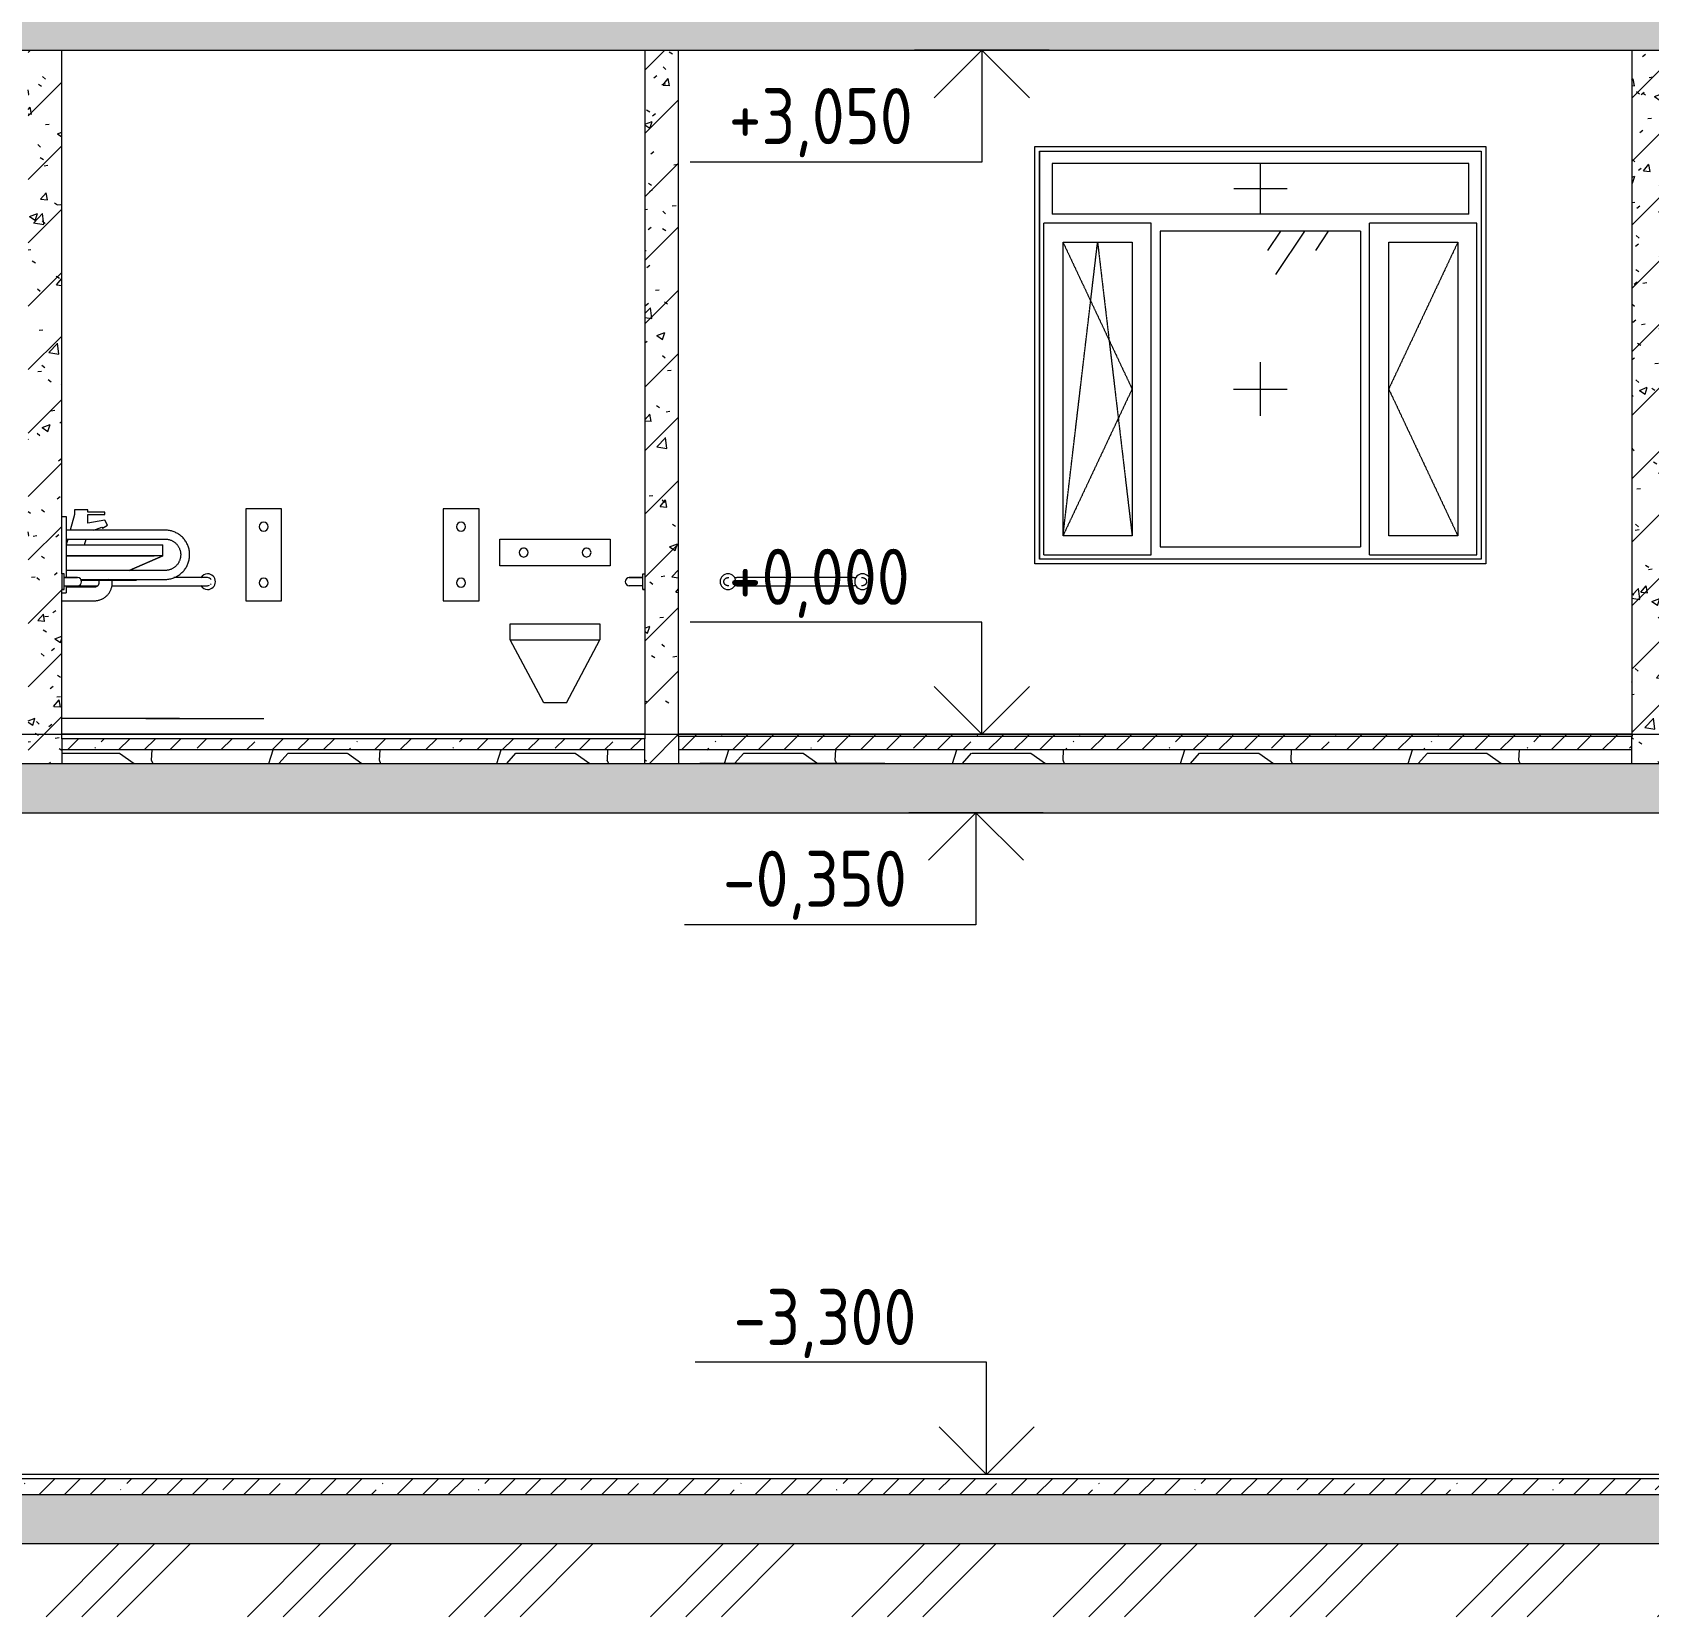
# Model space of a CAD drawing. Header units: millimetres. Extents: x -515342 to 330399, y -224905 to 507333.
# Drawn here: x 178949 to 186156, y 84097 to 91161 of the extents above; entities that cross this region are included whole.
import ezdxf

# ---------------------------------------------------------------- set-up
doc = ezdxf.new("R2010")
doc.units = ezdxf.units.MM
doc.linetypes.add('ASVP_Штриховая_ш2 п1', pattern=[3, 2, -1])
doc.layers.get('0').update_dxf_attribs({"lineweight": 0})
for name, color, linetype, lineweight in [('Аннотация', 7, 'Continuous', 0), ('Линии', 7, 'Continuous', 0), ('Оборудование', 7, 'Continuous', 0), ('Окна', 7, 'Continuous', 0), ('Окна открывание', 7, 'Continuous', 0), ('Отметки', 7, 'Continuous', 0), ('Перекрытие', 7, 'Continuous', 0), ('Сантехника', 7, 'Continuous', 0), ('Стены внутренние', 7, 'Continuous', 0), ('Стены перегородки', 7, 'Continuous', 0), ('Узлы', 7, 'Continuous', 0)]:
    doc.layers.add(name, color=color, linetype=linetype, lineweight=lineweight)
doc.styles.add('GOST Common_1', font='', dxfattribs={"width": 0.9, "height": 250})
doc.styles.get('GOST Common_1').set_extended_font_data('GOST Common')
pattern_1 = [(236.31, (49717.4, 8823.7), (-1777.9963, -3556.002), [641.067, -5769.603]), (236.31, (49752.95, 8717), (-1777.9963, -3556.002), [384.64, -6026.03]), (236.31, (49539.6, 8717), (-1777.9963, -3556.002), [384.64, -6026.03])]
pattern_2 = [(45, (136801.12, 95610.5), (-141.42136, 141.42136), [])]
pattern_3 = [(50, (136801.12, 95610.5), (364.368, -31.8783), [38.1, -419.1]), (355, (136801.12, 95610.5), (-70.4859, 382.1133), [30.48, -335.28]), (100.451, (136831.5, 95607.84), (293.885, 350.2334), [32.38, -356.18]), (46.184, (136801.12, 95712.1), (542.1585, -84.086), [57.15, -628.65]), (96.636, (136846.3, 95705.1), (474.805, 494.8554), [48.57, -534.27]), (351.184, (136801.1, 95712.1), (474.81, 494.85), [45.72, -502.92]), (21, (136851.92, 95686.7), (303.2285, -204.5305), [38.1, -419.1]), (326, (136851.92, 95686.7), (123.604, 368.376), [30.48, -335.28]), (71.451, (136877.2, 95669.65), (426.8341, 163.8427), [32.38, -356.18]), (37.5, (136801.12, 95610.49), (6.17665, 169.11015), [16.764, -314.452, 16.764, -323.596, -336.55]), (37.5, (136801.12, 95610.49), (6.17665, 169.11015), [-671.576, 16.764, -319.786]), (7.5, (136801.12, 95610.5), (133.6389, 200.3615), [16.764, -177.292, 16.764, -306.832, -128.27]), (7.5, (136801.12, 95610.5), (133.6389, 200.3615), [-517.652, 16.764, -111.506]), (327.5, (136687.84, 95610.49), (271.18182, -11.45836), [16.764, -110.236, 16.764, -379.476, -525.78]), (327.5, (136687.84, 95610.49), (271.18182, -11.45836), [-523.24, 16.764, -509.016]), (317.5, (136637.04, 95610.5), (296.2585, 50.8528), [16.764, -148.336, 16.764, -246.38, -373.38]), (317.5, (136637.04, 95610.5), (296.2585, 50.8528), [-428.244, 16.764, -356.616])]
pattern_4 = [(45, (136801.12, 95610.5), (-224.5064, 224.5064), []), (45, (137025.63, 95610.5), (-224.5064, 224.5064), [396.875, -79.375, 3.353, -76.022])]
pattern_5 = [(45, (136801.12, 95610.5), (-114.04925, 114.04925), []), (45, (136915.17, 95610.5), (-114.04925, 114.04925), [201.613, -40.323, 3.353, -36.97])]
pattern_6 = [(228.013, (137532.64, 96626.49), (-8127.96659, -9144.02968), [136.689, -13532.193]), (184.97, (137441.203, 96524.893), (12191.995474, 1016.05502), [234.562, -23221.62]), (132.51, (137207.52, 96504.57), (10159.91241, -11176.07977), [165.393, -16373.889]), (267.274, (136811.283, 96250.573), (1015.889526, 20320.005773), [213.602, -21146.575]), (292.834, (136801.123, 96037.213), (-5080.074175, 12191.970117), [209.453, -20735.923]), (357.274, (136882.403, 95844.173), (-20320.005773, 1015.889526), [213.602, -21146.575]), (37.694, (137095.763, 95834.013), (-13208.042725, -10159.944606), [282.477, -27965.247]), (72.255, (137319.283, 96006.733), (7112.12749, 22351.9589), [266.688, -26402.102]), (121.43, (137400.563, 96260.733), (-8128.10005, 13207.93827), [214.325, -21218.218]), (175.236, (137288.8, 96443.61), (11175.99406, -1016.06972), [244.685, -11989.575]), (222.397, (137044.963, 96463.933), (-12192.085586, -11175.907293), [316.431, -31326.709]), (138.814, (137817.12, 96240.41), (-7111.99222, 6096.00977), [108.002, -10692.226]), (171.469, (137735.843, 96311.533), (13207.991535, -2032.054043), [205.473, -20341.855]), (225, (137532.64, 96342), (1e-13, -1016.001), [143.684, -1293.157]), (203.199, (137461.52, 96463.93), (5079.98556, 2032.0367), [77.377, -7660.249]), (291.801, (137390.4, 96433.45), (-1015.9787, 3048.0072), [109.426, -5361.901]), (30.964, (137431.04, 96331.85), (3047.9913, 2032.0134), [177.728, -5746.519]), (161.565, (137583.44, 96423.3), (2031.999, -1016.0024), [128.515, -3084.36]), (16.39, (136801.12, 96433.453), (10159.97517, 3048.081194), [180.035, -17823.531]), (70.346, (136973.84, 96484.25), (-4064.03389, -11175.98797), [151.04, -14952.887]), (293.199, (137583.44, 96626.49), (-2032.0367, 5079.98556), [154.752, -7582.873]), (343.61, (137644.4, 96484.253), (-10159.97517, 3048.081194), [180.035, -17823.531]), (339.444, (136801.12, 95803.53), (-5080.00148, 2031.99615), [173.614, -8507.094]), (294.775, (136963.68, 95742.57), (-5079.97321, 11176.01259), [145.469, -14401.437]), (66.801, (137593.6, 95610.49), (2032.0367, 5079.98556), [154.752, -7582.873]), (17.354, (137654.56, 95752.73), (-13208.00149, -4063.99474), [170.313, -16860.951]), (69.444, (137095.76, 95610.49), (-2031.99615, -5080.00148), [86.807, -8593.901]), (101.31, (137532.64, 95610.5), (-1016.0048, 4063.9989), [51.806, -5128.797]), (165.964, (137522.48, 95661.3), (3048.0036, -1015.9877), [209.453, -3979.621]), (186.009, (137319.28, 95712.093), (10159.99987, 1015.999794), [194.107, -19216.546]), (303.69, (137431.04, 96240.4), (-1015.9976, 2032.0017), [146.53, -3516.71]), (353.157, (137512.323, 96118.493), (17271.99206, -2032.068835), [255.823, -25326.404]), (60.945, (137766.32, 96088.01), (-4064.04974, -7111.97225), [104.603, -10355.757]), (90, (137817.1, 96179.5), (-1016, 1016), [60.96, -955.04]), (120.256, (137298.96, 95742.57), (4063.94492, -7112.03103), [141.147, -13973.576]), (48.013, (137227.84, 95864.49), (8127.96659, 9144.02968), [273.377, -13395.505]), (0, (137410.7, 96067.7), (1016, 1016), [264.16, -751.84]), (325.305, (137674.88, 96067.69), (-10160.01873, 7111.97318), [160.644, -15903.726]), (254.055, (137806.96, 95976.25), (-1015.9713, -4064.0072), [147.932, -7248.66]), (207.646, (137766.323, 95834.013), (-19303.995784, -10160.00796), [240.858, -23844.986]), (175.426, (137552.963, 95722.253), (-13207.99929, 1016.017778), [254.812, -25226.339])]

# ---------------------------------------------------------------- blocks, each defined once
blk = doc.blocks.new('Окно_ПВХ_3Створки_1Фрамуга-верх - АР_Окно_ОП_1820_h_х1970_3ст2фр-в-V23-О_АР_П_Разрез 1-1')
at = {"layer": 'Окна'}
h = blk.add_hatch(dxfattribs=at)
h.set_pattern_fill('FP_5', color=256, style=0, pattern_type=2)
h.set_pattern_definition(pattern_1)
h.paths.add_polyline_path([(95393.9, 885), (95701.9, 885), (95701.9, 2193), (95393.9, 2193), (95393.9, 1193)])
at = {"layer": 'Окна открывание'}
h = blk.add_hatch(dxfattribs=at)
h.set_pattern_fill('FP_5', color=256, style=0, pattern_type=2)
h.set_pattern_definition(pattern_1)
h.paths.add_polyline_path([(95826.9, 836), (96720.9, 836), (96720.9, 2242), (95826.9, 2242), (95826.9, 929.1)])
at = {"layer": 'Окна', "color": 253, "true_color": 0xaaaaaa}
for p, q in [((95288.9, 2600), (97258.9, 2600)), ((95288.9, 2600), (95288.9, 780)), ((95288.9, 780), (95288.9, 2600)), ((95288.9, 2600), (97258.9, 2600)), ((97258.9, 2600), (97258.9, 780)), ((97258.9, 2600), (97258.9, 780)), ((97202.9, 2544), (95344.9, 2544)), ((95344.9, 2544), (95344.9, 2318)), ((97202.9, 2318), (97202.9, 2544)), ((97202.9, 2318), (95344.9, 2318)), ((95786.9, 2278), (95308.9, 2278)), ((95308.9, 800), (95308.9, 2278)), ((95786.9, 800), (95786.9, 2278)), ((95826.9, 2242), (95826.9, 836)), ((96720.9, 2242), (95826.9, 2242)), ((96720.9, 2242), (96720.9, 836)), ((97238.9, 2278), (96760.9, 2278)), ((96760.9, 800), (96760.9, 2278)), ((97238.9, 800), (97238.9, 2278)), ((95393.9, 2193), (95701.9, 2193)), ((95393.9, 885), (95393.9, 2193)), ((95701.9, 2193), (95701.9, 885)), ((96845.9, 2193), (97153.9, 2193)), ((96845.9, 885), (96845.9, 2193)), ((97153.9, 2193), (97153.9, 885)), ((95701.9, 885), (95393.9, 885)), ((97153.9, 885), (96845.9, 885)), ((95308.9, 800), (95786.9, 800)), ((95826.9, 836), (96720.9, 836)), ((96760.9, 800), (97238.9, 800)), ((97258.9, 780), (95288.9, 780)), ((97258.9, 780), (95288.9, 780))]:
    blk.add_line(p, q, dxfattribs=at)
at = {"layer": 'Окна открывание', "linetype": 'ASVP_Штриховая_ш2 п1'}
for p, q in [((96273.9, 2318), (96273.9, 2544)), ((96393.9, 2431), (96153.9, 2431)), ((95393.9, 885), (95547.9, 2193)), ((95393.9, 2193), (95701.9, 1539)), ((95547.9, 2193), (95701.9, 885)), ((97153.9, 2193), (96845.9, 1539)), ((96273.9, 1419), (96273.9, 1659)), ((95701.9, 1539), (95393.9, 885)), ((96153.9, 1539), (96393.9, 1539)), ((96845.9, 1539), (97153.9, 885))]:
    blk.add_line(p, q, dxfattribs=at)
blk = doc.blocks.new('СД_Люблино_Фасады_rvt-1-О_АР_П_Разрез 1-1')
at = {"layer": 'Стены внутренние'}
for p, q in [((95268.9, 2620), (97278.9, 2620)), ((95268.9, 760), (95268.9, 2620)), ((97278.9, 2620), (97278.9, 760)), ((97278.9, 760), (95268.9, 760))]:
    blk.add_line(p, q, dxfattribs=at)
at = {"layer": 'Окна', "lineweight": 9}
blk.add_blockref('Окно_ПВХ_3Створки_1Фрамуга-верх - АР_Окно_ОП_1820_h_х1970_3ст2фр-в-V23-О_АР_П_Разрез 1-1', (0, 0), dxfattribs=at)
blk = doc.blocks.new('Опорный поручень - Откидной поручень для унитаза-8747127-О_АР_П_Разрез 1-1')
at = {"layer": 'Оборудование'}
for p, q in [((92630, 1005), (92630, 595)), ((92790, 1005), (92630, 1005)), ((92790, 595), (92790, 1005)), ((92630, 595), (92790, 595))]:
    blk.add_line(p, q, dxfattribs=at)
for centre, start, end in [((92710, 925), 90, 270), ((92710, 925), 270, 90), ((92710, 675), 90, 270), ((92710, 675), 270, 90)]:
    blk.add_arc(centre, 20, start, end, dxfattribs=at)
blk = doc.blocks.new('МГН_Санузел_Поручень горизонтальный - АР_Сантехнические приборы_МГН_Поручень горизонтальный-3156318-О_АР_П_Разрез 1-1')
at = {"layer": 'Сантехника'}
for p, q in [((93460, 698), (93520, 698)), ((93520, 698), (93460, 698)), ((93520, 662), (93460, 662)), ((93520, 662), (93460, 662)), ((93520, 698), (93520, 715)), ((93520, 715), (93530, 715)), ((93520, 715), (93530, 715)), ((93520, 645), (93520, 715)), ((93520, 645), (93520, 662)), ((93530, 715), (93530, 645)), ((93530, 715), (93530, 645)), ((93530, 645), (93520, 645)), ((93520, 645), (93530, 645))]:
    blk.add_line(p, q, dxfattribs=at)
blk.add_arc((93460, 680), 18, 90, 270, dxfattribs=at)
blk.add_arc((93460, 680), 18, 90, 270, dxfattribs=at)
blk = doc.blocks.new('МГН_Санузел_Поручень горизонтальный - АР_Сантехнические приборы_МГН_Поручень горизонтальный-V4-О_АР_П_Разрез 1-1')
at = {"layer": 'Сантехника'}
for p, q in [((90940, 715), (90930, 715)), ((90930, 715), (90930, 645)), ((90940, 715), (90930, 715)), ((90930, 715), (90930, 645)), ((90940, 698), (90940, 715)), ((90940, 645), (90940, 715)), ((91000, 698), (90940, 698)), ((90940, 698), (91000, 698)), ((90940, 645), (90940, 662)), ((90940, 662), (91000, 662)), ((90940, 662), (91000, 662)), ((90930, 645), (90940, 645)), ((90940, 645), (90930, 645))]:
    blk.add_line(p, q, dxfattribs=at)
blk.add_arc((91000, 680), 18, 270, 90, dxfattribs=at)
blk.add_arc((91000, 680), 18, 270, 90, dxfattribs=at)
blk = doc.blocks.new('2D_Трап_1500хх900 - АР_Сантехнические приборы_Трап-10137239-О_АР_П_Разрез 1-1')
at = {"layer": 'Сантехника'}
for p, q in [((94450, -130), (93775, -130)), ((94450, -130), (94290.2, -130)), ((94600, -130), (94450, -130)), ((94450, -130), (94600, -130)), ((94600, -130), (94759.8, -130)), ((94600, -130), (95275, -130))]:
    blk.add_line(p, q, dxfattribs=at)
blk = doc.blocks.new('Унитаз - Общественные _МГН_ - Объем смыва более 6_1 л-8747126-О_АР_П_Разрез 1-1')
at = {"layer": 'Сантехника'}
for p, q in [((92883.5, 750), (92883.5, 870)), ((92883.5, 870), (93375.4, 870)), ((93375.4, 870), (93375.4, 750)), ((93375.4, 750), (92883.5, 750)), ((92929.4, 492.4), (93329.4, 492.4)), ((92929.4, 420), (92929.4, 492.4)), ((93329.4, 492.4), (93329.4, 420)), ((92929.4, 420), (93329.4, 420)), ((93079.4, 140), (92929.4, 420)), ((92929.4, 420), (93329.4, 420)), ((93179.4, 140), (93329.4, 420)), ((93179.4, 140), (93079.4, 140))]:
    blk.add_line(p, q, dxfattribs=at)
for centre, start, end in [((92989.4, 810), 360, 180), ((92989.4, 810), 180, 360), ((93269.4, 810), 360, 180), ((93269.4, 810), 180, 360)]:
    blk.add_arc(centre, 20, start, end, dxfattribs=at)
for points in [[(92987.1, 829.9), (92986.7, 829.8), (92986.3, 829.8), (92985.9, 829.7)], [(92992.8, 829.7), (92992.4, 829.8), (92992.1, 829.8), (92991.7, 829.9)], [(93267.2, 829.9), (93266.8, 829.8), (93266.4, 829.8), (93266, 829.7)], [(93272.9, 829.7), (93272.5, 829.8), (93272.1, 829.8), (93271.7, 829.9)], [(92985.9, 790.3), (92986.3, 790.2), (92986.7, 790.2), (92987.1, 790.1)], [(92991.7, 790.1), (92992.1, 790.2), (92992.4, 790.2), (92992.8, 790.3)], [(93266, 790.3), (93266.4, 790.2), (93266.8, 790.2), (93267.2, 790.1)], [(93271.7, 790.1), (93272.1, 790.2), (93272.5, 790.2), (93272.9, 790.3)]]:
    blk.add_open_spline(points, degree=3, dxfattribs=at)
blk = doc.blocks.new('Опорный поручень - Опорный поручень для раковины-V166-О_АР_П_Разрез 1-1')
at = {"layer": 'Оборудование'}
for p, q in [((90930, 970), (90950, 970)), ((90950, 970), (90950, 698)), ((91390, 910), (90950, 910)), ((90950, 870), (91390, 870)), ((91390, 730), (90950, 730)), ((90950, 662), (90950, 630)), ((91014.9, 690), (91390, 690)), ((90930, 630), (90950, 630))]:
    blk.add_line(p, q, dxfattribs=at)
at = {"layer": 'Оборудование', "flags": 128}
for points in [[(91390, 690), (91394.4, 690.1), (91398.8, 690.4), (91403.2, 690.8), (91407.5, 691.4), (91411.9, 692.2), (91416.1, 693.2), (91420.4, 694.3), (91424.6, 695.6), (91428.8, 697.1), (91432.8, 698.7), (91436.9, 700.5), (91440.8, 702.4), (91444.7, 704.5), (91448.4, 706.8), (91452.1, 709.2), (91455.7, 711.8), (91459.2, 714.5), (91462.5, 717.3), (91465.8, 720.3), (91468.9, 723.4), (91471.9, 726.6), (91474.8, 729.9), (91477.5, 733.4), (91480.1, 736.9), (91482.6, 740.6), (91484.9, 744.3), (91487, 748.2), (91489, 752.1), (91490.8, 756.1), (91492.5, 760.1), (91494, 764.3), (91495.4, 768.5), (91496.6, 772.7), (91497.6, 777), (91498.4, 781.3), (91499.1, 785.7), (91499.5, 790), (91499.9, 794.4), (91500, 798.8), (91500, 803.2), (91499.7, 807.6), (91499.3, 812), (91498.8, 816.4), (91498, 820.7), (91497.1, 825), (91496, 829.3), (91494.8, 833.5), (91493.4, 837.6), (91491.8, 841.7), (91490, 845.8), (91488.1, 849.7), (91486, 853.6), (91483.8, 857.4), (91481.5, 861.1), (91478.9, 864.7), (91476.3, 868.2), (91473.5, 871.6), (91470.5, 874.9), (91467.5, 878.1), (91464.3, 881.1), (91461, 884), (91457.6, 886.8), (91454.1, 889.4), (91450.4, 891.9), (91446.7, 894.3), (91442.9, 896.4), (91439, 898.5), (91435, 900.4), (91431, 902.1), (91426.8, 903.6), (91422.7, 905), (91418.4, 906.3), (91414.2, 907.3), (91409.9, 908.2), (91405.5, 908.9), (91401.2, 909.4), (91396.8, 909.8), (91392.4, 910), (91390, 910)], [(91390, 870), (91392.8, 869.9), (91395.6, 869.8), (91398.4, 869.5), (91401.2, 869.1), (91403.9, 868.6), (91406.6, 868), (91409.3, 867.3), (91412, 866.4), (91414.7, 865.5), (91417.3, 864.5), (91419.8, 863.3), (91422.3, 862.1), (91424.8, 860.7), (91427.2, 859.3), (91429.5, 857.8), (91431.8, 856.1), (91434, 854.4), (91436.2, 852.6), (91438.2, 850.7), (91440.2, 848.8), (91442.1, 846.7), (91444, 844.6), (91445.7, 842.4), (91447.3, 840.1), (91448.9, 837.8), (91450.4, 835.4), (91451.7, 833), (91453, 830.5), (91454.2, 828), (91455.2, 825.4), (91456.2, 822.7), (91457.1, 820.1), (91457.8, 817.4), (91458.5, 814.6), (91459, 811.9), (91459.4, 809.1), (91459.7, 806.3), (91459.9, 803.6), (91460, 800.8), (91460, 798), (91459.8, 795.2), (91459.6, 792.4), (91459.2, 789.6), (91458.8, 786.8), (91458.2, 784.1), (91457.5, 781.4), (91456.7, 778.7), (91455.8, 776), (91454.8, 773.4), (91453.7, 770.9), (91452.4, 768.3), (91451.1, 765.9), (91449.7, 763.5), (91448.2, 761.1), (91446.6, 758.8), (91444.9, 756.6), (91443.1, 754.4), (91441.3, 752.3), (91439.3, 750.3), (91437.3, 748.4), (91435.2, 746.5), (91433, 744.8), (91430.8, 743.1), (91428.5, 741.5), (91426.1, 740), (91423.7, 738.6), (91421.2, 737.3), (91418.6, 736.1), (91416.1, 735), (91413.4, 734), (91410.8, 733.2), (91408.1, 732.4), (91405.4, 731.7), (91402.6, 731.2), (91399.9, 730.7), (91397.1, 730.4), (91394.3, 730.1), (91391.5, 730), (91390, 730)]]:
    blk.add_lwpolyline(points, dxfattribs=at)
blk = doc.blocks.new('Раковина для МГН 600х450 - Раковина для МГН 600х450-V167-О_АР_П_Разрез 1-1')
at = {"layer": 'Сантехника'}
for p, q in [((90986.2, 980.2), (90967.4, 909.9)), ((91046.2, 1000.2), (90986.2, 1000.2)), ((90986.2, 1000.2), (90986.2, 980.2)), ((91046.2, 990.2), (91046.2, 1000.2)), ((91121.2, 990.2), (91046.2, 990.2)), ((91046.2, 940.2), (91046.2, 980.2)), ((91046.2, 980.2), (91121.2, 980.2)), ((91121.2, 953.5), (91046.2, 940.2)), ((91121.2, 980.2), (91121.2, 990.2)), ((91133.7, 931.8), (91121.2, 953.5)), ((90956.7, 870), (90950, 845)), ((91031.5, 845), (91038.2, 870.2)), ((91073.3, 910), (91108.5, 922.8)), ((91108.5, 922.8), (91112.1, 919.3)), ((91112.1, 919.3), (91133.7, 931.8)), ((90950, 845), (91341, 845)), ((91341, 795), (90950, 795)), ((90950, 795), (91341, 795)), ((91381, 795), (91229.7, 730)), ((91229.7, 730), (91380.9, 795)), ((91381, 795), (91320.6, 769)), ((91341, 845), (91380.9, 845)), ((91361.4, 795), (91341, 795)), ((91377.1, 795), (91362.2, 795)), ((91380.9, 795), (91378.1, 795)), ((91380.9, 845), (91381, 845)), ((91380.9, 795), (91380.9, 845)), ((91381, 795), (91380.9, 795)), ((91381, 795), (91380.9, 795)), ((91380.9, 795), (91381, 795)), ((91381, 795), (91381, 845)), ((91381, 795), (91381, 845)), ((91075, 655), (90950, 655)), ((91125, 685), (91017.2, 685)), ((91095, 685), (91095, 675)), ((91136.6, 690), (91125, 685)), ((91263.6, 685), (91125, 685)), ((91155, 675), (91155, 685)), ((90930, 595), (91075, 595))]:
    blk.add_line(p, q, dxfattribs=at)
at = {"layer": 'Сантехника', "flags": 128}
for points in [[(91075, 595), (91078.2, 595.1), (91081.4, 595.3), (91084.6, 595.6), (91087.7, 596), (91090.9, 596.6), (91094, 597.3), (91097.1, 598.1), (91100.2, 599.1), (91103.2, 600.1), (91106.2, 601.3), (91109.1, 602.6), (91111.9, 604), (91114.8, 605.6), (91117.5, 607.2), (91120.2, 609), (91122.8, 610.8), (91125.3, 612.8), (91127.8, 614.9), (91130.1, 617), (91132.4, 619.3), (91134.6, 621.6), (91136.7, 624), (91138.6, 626.5), (91140.5, 629.1), (91142.3, 631.8), (91144, 634.5), (91145.6, 637.3), (91147, 640.1), (91148.3, 643.1), (91149.6, 646), (91150.7, 649), (91151.6, 652.1), (91152.5, 655.1), (91153.2, 658.3), (91153.8, 661.4), (91154.3, 664.6), (91154.7, 667.7), (91154.9, 670.9), (91155, 674.1), (91155, 675)], [(91095, 675), (91095, 674.2), (91094.9, 673.4), (91094.9, 672.6), (91094.7, 671.8), (91094.6, 671), (91094.4, 670.2), (91094.2, 669.5), (91094, 668.7), (91093.7, 668), (91093.4, 667.2), (91093.1, 666.5), (91092.7, 665.8), (91092.4, 665.1), (91091.9, 664.4), (91091.5, 663.7), (91091, 663.1), (91090.6, 662.4), (91090, 661.8), (91089.5, 661.2), (91088.9, 660.7), (91088.3, 660.1), (91087.7, 659.6), (91087.1, 659.1), (91086.5, 658.6), (91085.8, 658.2), (91085.1, 657.8), (91084.4, 657.4), (91083.7, 657), (91083, 656.7), (91082.2, 656.4), (91081.5, 656.1), (91080.7, 655.8), (91080, 655.6), (91079.2, 655.4), (91078.4, 655.3), (91077.6, 655.2), (91076.8, 655.1), (91076, 655), (91075.2, 655), (91075, 655)]]:
    blk.add_lwpolyline(points, dxfattribs=at)
blk = doc.blocks.new('МГН_Санузел_Поручень горизонтальный - АР_Сантехнические приборы_МГН_Поручень горизонтальный-V168-О_АР_П_Разрез 1-1')
at = {"layer": 'Сантехника'}
for p, q in [((91020, 662), (91089.6, 662)), ((91152.6, 662), (91540, 662)), ((91540, 698), (91429.3, 698))]:
    blk.add_line(p, q, dxfattribs=at)
at = {"layer": 'Сантехника', "flags": 128}
for points in [[(91001.1, 662), (91002.6, 662), (91004, 662), (91005.5, 662), (91007, 662), (91008.5, 662), (91010.1, 662), (91011.6, 662), (91013.2, 662), (91014.8, 662), (91016.4, 662), (91018, 662), (91019.6, 662), (91020, 662)], [(91580, 698), (91580, 698), (91579.9, 698), (91579.7, 698), (91579.5, 698), (91579.2, 698), (91578.9, 698), (91578.4, 698), (91578, 698), (91577.4, 698), (91576.8, 698), (91576.2, 698), (91575.5, 698), (91574.7, 698), (91573.9, 698), (91573, 698), (91572.1, 698), (91571.1, 698), (91570.1, 698), (91569, 698), (91567.9, 698), (91566.7, 698), (91565.5, 698), (91564.2, 698), (91562.9, 698), (91561.6, 698), (91560.2, 698), (91558.9, 698), (91557.4, 698), (91556, 698), (91554.5, 698), (91553, 698), (91551.5, 698), (91549.9, 698), (91548.4, 698), (91546.8, 698), (91545.2, 698), (91543.6, 698), (91542, 698), (91540.4, 698), (91540, 698)], [(91540, 662), (91541.6, 662), (91543.2, 662), (91544.8, 662), (91546.4, 662), (91547.9, 662), (91549.5, 662), (91551.1, 662), (91552.6, 662), (91554.1, 662), (91555.6, 662), (91557, 662), (91558.5, 662), (91559.9, 662), (91561.2, 662), (91562.6, 662), (91563.9, 662), (91565.2, 662), (91566.4, 662), (91567.6, 662), (91568.7, 662), (91569.8, 662), (91570.8, 662), (91571.8, 662), (91572.8, 662), (91573.7, 662), (91574.5, 662), (91575.3, 662), (91576, 662), (91576.7, 662), (91577.3, 662), (91577.8, 662), (91578.3, 662), (91578.7, 662), (91579.1, 662), (91579.4, 662), (91579.7, 662), (91579.8, 662), (91579.9, 662), (91580, 662), (91580, 662)]]:
    blk.add_lwpolyline(points, dxfattribs=at)
at = {"layer": 'Сантехника'}
for centre, radius, start, end in [((90980, 680), 35, 211.03466, 225), ((90980, 680), 35, 315, 329.8098), ((91580, 680), 35, 90, 149.8098), ((91580, 680), 35, 210.1902, 270), ((91580, 680), 18, 260.21954, 270), ((91580, 680), 18, 90, 98.45953), ((91580, 680), 35, 270, 90), ((91580, 680), 18, 30, 90), ((91580, 680), 18, 270, 300), ((91580, 680), 18, 315, 330)]:
    blk.add_arc(centre, radius, start, end, dxfattribs=at)
blk = doc.blocks.new('2D_Трап_1200хх900 - АР_Сантехнические приборы_Трап-10140339-О_АР_П_Разрез 1-1')
at = {"layer": 'Сантехника'}
for p, q in [((91305, 70), (90930, 70)), ((91305, 70), (90930, 70)), ((91305, 70), (91455, 70)), ((91455, 70), (91305, 70)), ((91455, 70), (91830, 70)), ((91455, 70), (91830, 70))]:
    blk.add_line(p, q, dxfattribs=at)
blk = doc.blocks.new('МГН_Санузел_Поручень горизонтальный - АР_Сантехнические приборы_МГН_Поручень горизонтальный_на дверь-10674815-О_АР_П_Разрез 1-1')
at = {"layer": 'Сантехника'}
for p, q in [((94460, 698), (93940, 698)), ((93940, 662), (94460, 662))]:
    blk.add_line(p, q, dxfattribs=at)
at = {"layer": 'Сантехника', "flags": 128}
for points in [[(93899.3, 662), (93898.6, 662.1), (93897.8, 662.1), (93897.1, 662.2), (93896.4, 662.4), (93895.7, 662.5), (93895, 662.7), (93894.3, 662.9), (93893.7, 663.2), (93893, 663.4), (93892.3, 663.7), (93891.7, 664), (93891.1, 664.4), (93890.4, 664.7), (93889.8, 665.1), (93889.3, 665.6), (93888.7, 666), (93888.1, 666.5), (93887.6, 667), (93887.1, 667.5), (93886.6, 668), (93886.1, 668.5), (93885.7, 669.1), (93885.3, 669.7), (93884.9, 670.3), (93884.5, 670.9), (93884.1, 671.5), (93883.8, 672.2), (93883.5, 672.8), (93883.2, 673.5), (93883, 674.2), (93882.8, 674.8), (93882.6, 675.5), (93882.4, 676.2), (93882.3, 676.9), (93882.2, 677.7), (93882.1, 678.4), (93882, 679.1), (93882, 679.8), (93882, 680.5), (93882, 681.2), (93882.1, 682), (93882.2, 682.7), (93882.3, 683.4), (93882.5, 684.1), (93882.6, 684.8), (93882.9, 685.5), (93883.1, 686.2), (93883.3, 686.8), (93883.6, 687.5), (93883.9, 688.1), (93884.3, 688.8), (93884.6, 689.4), (93885, 690), (93885.4, 690.6), (93885.9, 691.2), (93886.3, 691.7), (93886.8, 692.3), (93887.3, 692.8), (93887.8, 693.3), (93888.4, 693.7), (93888.9, 694.2), (93889.5, 694.6), (93890.1, 695), (93890.7, 695.4), (93891.3, 695.8), (93892, 696.1), (93892.6, 696.4), (93893.3, 696.7), (93894, 697), (93894.7, 697.2), (93895.3, 697.4), (93896, 697.6), (93896.7, 697.7), (93897.5, 697.8), (93898.2, 697.9), (93898.9, 698), (93899.6, 698)], [(93900, 698), (93900.1, 698), (93900.3, 698), (93900.5, 698), (93900.8, 698), (93901.1, 698), (93901.6, 698), (93902, 698), (93902.6, 698), (93903.2, 698), (93903.8, 698), (93904.5, 698)], [(93904, 662), (93903.3, 662), (93902.7, 662), (93902.2, 662), (93901.7, 662), (93901.3, 662), (93900.9, 662), (93900.6, 662), (93900.3, 662), (93900.2, 662), (93900.1, 662), (93900, 662)], [(93930.1, 698), (93931.6, 698), (93933.2, 698), (93934.8, 698), (93936.4, 698), (93938, 698), (93939.6, 698), (93940, 698)], [(93940, 662), (93938.4, 662), (93936.8, 662), (93935.2, 662), (93933.6, 662), (93932.1, 662), (93930.5, 662)], [(94460, 698), (94461.6, 698), (94463.2, 698), (94464.8, 698), (94466.4, 698), (94467.9, 698), (94469.5, 698)], [(94469.9, 662), (94468.4, 662), (94466.8, 662), (94465.2, 662), (94463.6, 662), (94462, 662), (94460.4, 662), (94460, 662)], [(94500, 662), (94499.9, 662), (94499.7, 662), (94499.5, 662), (94499.2, 662), (94498.9, 662), (94498.4, 662), (94498, 662), (94497.4, 662), (94496.8, 662), (94496.2, 662), (94495.5, 662)], [(94496, 698), (94496.7, 698), (94497.3, 698), (94497.8, 698), (94498.3, 698), (94498.7, 698), (94499.1, 698), (94499.4, 698), (94499.7, 698), (94499.8, 698), (94499.9, 698), (94500, 698)], [(94500.7, 698), (94501.4, 697.9), (94502.2, 697.9), (94502.9, 697.8), (94503.6, 697.6), (94504.3, 697.5), (94505, 697.3), (94505.7, 697.1), (94506.3, 696.8), (94507, 696.6), (94507.7, 696.3), (94508.3, 696), (94508.9, 695.6), (94509.6, 695.3), (94510.2, 694.9), (94510.7, 694.4), (94511.3, 694), (94511.9, 693.5), (94512.4, 693), (94512.9, 692.5), (94513.4, 692), (94513.9, 691.5), (94514.3, 690.9), (94514.7, 690.3), (94515.1, 689.7), (94515.5, 689.1), (94515.9, 688.5), (94516.2, 687.8), (94516.5, 687.2), (94516.8, 686.5), (94517, 685.8), (94517.2, 685.2), (94517.4, 684.5), (94517.6, 683.8), (94517.7, 683.1), (94517.8, 682.3), (94517.9, 681.6), (94518, 680.9), (94518, 680.2), (94518, 679.5), (94518, 678.8), (94517.9, 678), (94517.8, 677.3), (94517.7, 676.6), (94517.5, 675.9), (94517.4, 675.2), (94517.1, 674.5), (94516.9, 673.8), (94516.7, 673.2), (94516.4, 672.5), (94516.1, 671.9), (94515.7, 671.2), (94515.4, 670.6), (94515, 670), (94514.6, 669.4), (94514.1, 668.8), (94513.7, 668.3), (94513.2, 667.7), (94512.7, 667.2), (94512.2, 666.7), (94511.6, 666.3), (94511.1, 665.8), (94510.5, 665.4), (94509.9, 665), (94509.3, 664.6), (94508.7, 664.2), (94508, 663.9), (94507.4, 663.6), (94506.7, 663.3), (94506, 663), (94505.3, 662.8), (94504.7, 662.6), (94504, 662.4), (94503.3, 662.3), (94502.5, 662.2), (94501.8, 662.1), (94501.1, 662), (94500.4, 662)]]:
    blk.add_lwpolyline(points, dxfattribs=at)
at = {"layer": 'Сантехника'}
for centre, start, end in [((93900, 680), 90, 270), ((93900, 680), 270, 90), ((94500, 680), 90, 270), ((94500, 680), 270, 90)]:
    blk.add_arc(centre, 35, start, end, dxfattribs=at)
blk = doc.blocks.new('Высотные отметки - Стрелка вверх-5091-О_АР_П_Разрез 1-1')
at = {"layer": 'Аннотация'}
for p, q in [((-1085.5, 1260), (-2385.5, 1260)), ((-1085.5, 760), (-1085.5, 1260)), ((-1085.5, 760), (-1297.6, 972.1)), ((-1085.5, 760), (-873.4, 972.1)), ((-785.5, 760), (-1385.5, 760))]:
    blk.add_line(p, q, dxfattribs=at)
blk = doc.blocks.new('Высотные отметки - Стрелка вниз-5092-О_АР_П_Разрез 1-1')
at = {"layer": 'Аннотация'}
for p, q in [((6005.2, -350), (6605.2, -350)), ((6305.2, -350), (6093.1, -562.1)), ((6305.2, -350), (6305.2, -850)), ((6305.2, -350), (6517.3, -562.1)), ((6305.2, -850), (7605.2, -850))]:
    blk.add_line(p, q, dxfattribs=at)

msp = doc.modelspace()

# ---------------------------------------------------------------- hatches: boundary and pattern name
at = {"layer": 'Перекрытие'}
h = msp.add_hatch(dxfattribs=at)
h.set_pattern_fill('FP_1', color=256, style=0, pattern_type=2)
h.set_pattern_definition(pattern_4)
h.paths.add_polyline_path([(190085.5296, 91081.3929), (190085.5296, 91301.3929), (141000.5296, 91301.3929), (141000.5296, 91081.3929), (189732.2317, 91081.3929)])
h.paths.add_polyline_path([(87845.5296, 91081.3929), (137020.5296, 91081.3929), (137020.5296, 91301.3929), (87845.5296, 91301.3929)])
h = msp.add_hatch(dxfattribs=at)
h.set_pattern_fill('FP_19', color=256, style=0, pattern_type=2)
h.set_pattern_definition(pattern_5)
h.paths.add_polyline_path([(181444.5682, 87961.3929), (181680.5296, 87961.3929), (181680.5296, 88011.3929), (179080.5296, 88011.3929), (179080.5296, 87961.3929), (181030.1851, 87961.3929)])
h = msp.add_hatch(dxfattribs=at)
h.set_pattern_fill('FP_19', color=256, style=0, pattern_type=2)
h.set_pattern_definition(pattern_5)
h.paths.add_polyline_path([(185588.4, 88021.3929), (186080.5296, 88021.3929), (186080.5296, 88029.3929), (181830.5296, 88029.3929), (181830.5296, 88021.3929), (183930.8673, 88021.3929)])
h = msp.add_hatch(dxfattribs=at)
h.set_pattern_fill('FP_19', color=256, style=0, pattern_type=2)
h.set_pattern_definition(pattern_5)
h.paths.add_polyline_path([(185588.4, 87961.3929), (186080.5296, 87961.3929), (186080.5296, 88021.3929), (181830.5296, 88021.3929), (181830.5296, 87961.3929), (183930.8673, 87961.3929)])
h = msp.add_hatch(dxfattribs=at)
h.set_pattern_fill('FP_23', color=256, style=0, pattern_type=2)
h.set_pattern_definition(pattern_6)
h.paths.add_polyline_path([(181444.5682, 87901.3929), (181680.5296, 87901.3929), (181680.5296, 87961.3929), (179080.5296, 87961.3929), (179080.5296, 87901.3929), (181030.1851, 87901.3929)])
h = msp.add_hatch(dxfattribs=at)
h.set_pattern_fill('FP_23', color=256, style=0, pattern_type=2)
h.set_pattern_definition(pattern_6)
h.paths.add_polyline_path([(185588.4, 87901.3929), (186080.5296, 87901.3929), (186080.5296, 87961.3929), (181830.5296, 87961.3929), (181830.5296, 87901.3929), (183930.8673, 87901.3929)])
h = msp.add_hatch(dxfattribs=at)
h.set_pattern_fill('FP_1', color=256, style=0, pattern_type=2)
h.set_pattern_definition(pattern_4)
h.paths.add_polyline_path([(88345.5296, 87681.3929), (189585.5296, 87681.3929), (189585.5296, 87901.3929), (88345.5296, 87901.3929)])
h = msp.add_hatch(dxfattribs=at)
h.set_pattern_fill('FP_19', color=256, style=0, pattern_type=2)
h.set_pattern_definition(pattern_5)
h.paths.add_polyline_path([(188903.4654, 84641.3929), (189585.5296, 84641.3929), (189585.5296, 84711.3929), (177440.5296, 84711.3929), (177440.5296, 84641.3929), (185588.4, 84641.3929)])
h = msp.add_hatch(dxfattribs=at)
h.set_pattern_fill('FP_1', color=256, style=0, pattern_type=2)
h.set_pattern_definition(pattern_4)
h.paths.add_polyline_path([(188903.4654, 84421.3929), (189585.5296, 84421.3929), (189585.5296, 84641.3929), (88345.5296, 84641.3929), (88345.5296, 84421.3929), (185588.4, 84421.3929)])
at = {"layer": 'Стены внутренние'}
h = msp.add_hatch(dxfattribs=at)
h.set_pattern_fill('FP_2', color=256, style=0, pattern_type=2)
h.set_pattern_definition(pattern_2)
h.paths.add_polyline_path([(179080.5296, 87901.3929), (179080.5296, 91081.3929), (178930.5296, 91081.3929), (178930.5296, 87901.3929), (178958.2692, 87901.3929)])
h = msp.add_hatch(dxfattribs=at)
h.set_pattern_fill('FP_3', color=256, style=0, pattern_type=2)
h.set_pattern_definition(pattern_3)
h.paths.add_polyline_path([(179080.5296, 87901.3929), (179080.5296, 91081.3929), (178930.5296, 91081.3929), (178930.5296, 87901.3929), (178958.2692, 87901.3929)])
h = msp.add_hatch(dxfattribs=at)
h.set_pattern_fill('FP_2', color=256, style=0, pattern_type=2)
h.set_pattern_definition(pattern_2)
h.paths.add_polyline_path([(181680.5296, 87901.3929), (181830.5296, 87901.3929), (181830.5296, 91081.3929), (181680.5296, 91081.3929), (181680.5296, 88527.9763)])
h = msp.add_hatch(dxfattribs=at)
h.set_pattern_fill('FP_3', color=256, style=0, pattern_type=2)
h.set_pattern_definition(pattern_3)
h.paths.add_polyline_path([(181680.5296, 87901.3929), (181830.5296, 87901.3929), (181830.5296, 91081.3929), (181680.5296, 91081.3929), (181680.5296, 88527.9763)])
h = msp.add_hatch(dxfattribs=at)
h.set_pattern_fill('FP_2', color=256, style=0, pattern_type=2)
h.set_pattern_definition(pattern_2)
h.paths.add_polyline_path([(186080.5296, 87901.3929), (186230.5296, 87901.3929), (186230.5296, 91081.3929), (186080.5296, 91081.3929), (186080.5296, 88527.9763)])
h = msp.add_hatch(dxfattribs=at)
h.set_pattern_fill('FP_3', color=256, style=0, pattern_type=2)
h.set_pattern_definition(pattern_3)
h.paths.add_polyline_path([(186080.5296, 87901.3929), (186230.5296, 87901.3929), (186230.5296, 91081.3929), (186080.5296, 91081.3929), (186080.5296, 88527.9763)])
at = {"layer": 'Узлы'}
h = msp.add_hatch(dxfattribs=at)
h.set_pattern_fill('FP_24', color=256, style=0, pattern_type=2)
h.set_pattern_definition([(45, (136801.1, 95610.5), (-449.013, 449.013), []), (45, (136959.9, 95610.5), (0, 898.0256), []), (45, (136642.4, 95610.5), (0, 898.0256), [])])
h.paths.add_polyline_path([(140835.0172, 84096.9743), (192218.5308, 84096.9743), (192218.5308, 86651.3929), (191985.5296, 86651.3929), (191985.5296, 84951.3929), (190085.5296, 84951.3929), (190085.5296, 84421.3929), (87850.5296, 84421.3929), (87850.5296, 87031.3929), (87745.5296, 87031.3929), (87745.5296, 88231.3929), (86136.4383, 88231.3929), (86136.4383, 84096.9743), (139177.4845, 84096.9743)])

# ---------------------------------------------------------------- linework, layer by layer
at = {"layer": 'Линии'}
for p, q in [((143960.5296, 88031.3929), (189585.5296, 88031.3929)), ((190085.5296, 84421.3929), (87850.5296, 84421.3929))]:
    msp.add_line(p, q, dxfattribs=at)
at = {"layer": 'Перекрытие'}
for p, q in [((143805.5296, 91081.3929), (190085.5296, 91081.3929)), ((181680.5296, 88031.3929), (179080.5296, 88031.3929)), ((179080.5296, 88011.3929), (179080.5296, 87901.3929)), ((181680.5296, 88011.3929), (179080.5296, 88011.3929)), ((181680.5296, 87901.3929), (181680.5296, 88011.3929)), ((186080.5296, 88031.3929), (181830.5296, 88031.3929)), ((186080.5296, 88029.3929), (181830.5296, 88029.3929)), ((181830.5296, 88021.3929), (181830.5296, 87901.3929)), ((186080.5296, 88021.3929), (181830.5296, 88021.3929)), ((186080.5296, 87901.3929), (186080.5296, 88021.3929)), ((181680.5296, 87961.3929), (179080.5296, 87961.3929)), ((186080.5296, 87961.3929), (181830.5296, 87961.3929)), ((143805.5296, 87901.3929), (189585.5296, 87901.3929)), ((143805.5296, 87681.3929), (189585.5296, 87681.3929)), ((189585.5296, 84731.3929), (177440.5296, 84731.3929)), ((189585.5296, 84711.3929), (177440.5296, 84711.3929)), ((88345.5296, 84641.3929), (189585.5296, 84641.3929))]:
    msp.add_line(p, q, dxfattribs=at)
at = {"layer": 'Стены перегородки'}
for p, q in [((179080.5296, 88746.3929), (179080.5296, 91081.3929)), ((181680.5296, 91081.3929), (181680.5296, 88746.3929)), ((181830.5296, 88021.3929), (181830.5296, 91081.3929)), ((186080.5296, 91081.3929), (186080.5296, 88021.3929)), ((179080.5296, 88011.3929), (179080.5296, 88676.3929)), ((181680.5296, 88676.3929), (181680.5296, 88011.3929))]:
    msp.add_line(p, q, dxfattribs=at)

# ---------------------------------------------------------------- block references
msp.add_blockref('СД_Люблино_Фасады_rvt-1-О_АР_П_Разрез 1-1', (88150.5296, 88031.3929))
at = {"layer": 'Оборудование'}
for name, p in [('Опорный поручень - Опорный поручень для раковины-V166-О_АР_П_Разрез 1-1', (88150.5296, 88031.3929)), ('Опорный поручень - Откидной поручень для унитаза-8747127-О_АР_П_Разрез 1-1', (87270.5296, 88031.3929)), ('Опорный поручень - Откидной поручень для унитаза-8747127-О_АР_П_Разрез 1-1', (88150.5296, 88031.3929))]:
    msp.add_blockref(name, p, dxfattribs=at)
at = {"layer": 'Отметки', "extrusion": (0, 0, -1)}
for p in [(-189487.5455, 91431.3929), (-189461.5011, 88031.3929)]:
    msp.add_blockref('Высотные отметки - Стрелка вниз-5092-О_АР_П_Разрез 1-1', p, dxfattribs=at)
at = {"layer": 'Отметки'}
for p in [(184267.8318, 87271.3929), (184289.3309, 83971.3929)]:
    msp.add_blockref('Высотные отметки - Стрелка вверх-5091-О_АР_П_Разрез 1-1', p, dxfattribs=at)
at = {"layer": 'Сантехника'}
for name in ['Раковина для МГН 600х450 - Раковина для МГН 600х450-V167-О_АР_П_Разрез 1-1', 'Унитаз - Общественные _МГН_ - Объем смыва более 6_1 л-8747126-О_АР_П_Разрез 1-1', 'МГН_Санузел_Поручень горизонтальный - АР_Сантехнические приборы_МГН_Поручень горизонтальный-V4-О_АР_П_Разрез 1-1', 'МГН_Санузел_Поручень горизонтальный - АР_Сантехнические приборы_МГН_Поручень горизонтальный-V168-О_АР_П_Разрез 1-1', 'МГН_Санузел_Поручень горизонтальный - АР_Сантехнические приборы_МГН_Поручень горизонтальный-3156318-О_АР_П_Разрез 1-1', 'МГН_Санузел_Поручень горизонтальный - АР_Сантехнические приборы_МГН_Поручень горизонтальный_на дверь-10674815-О_АР_П_Разрез 1-1', '2D_Трап_1200хх900 - АР_Сантехнические приборы_Трап-10140339-О_АР_П_Разрез 1-1', '2D_Трап_1500хх900 - АР_Сантехнические приборы_Трап-10137239-О_АР_П_Разрез 1-1']:
    msp.add_blockref(name, (88150.5296, 88031.3929), dxfattribs=at)

# ---------------------------------------------------------------- texts
at = {"layer": 'Отметки', "char_height": 250, "width": 1028.822569, "attachment_point": 1, "line_spacing_factor": 1.022761, "style": 'GOST Common_1'}
for s, insert in [('+3,050', (182053.6833, 90911.9495)), ('+0,000', (182053.6563, 88858.1)), ('-0,350', (182027.6388, 87511.9495)), ('-3,300', (182075.1554, 85558.1))]:
    msp.add_mtext(s, dxfattribs=dict(at, insert=insert))

doc.saveas('drawing.dxf')
